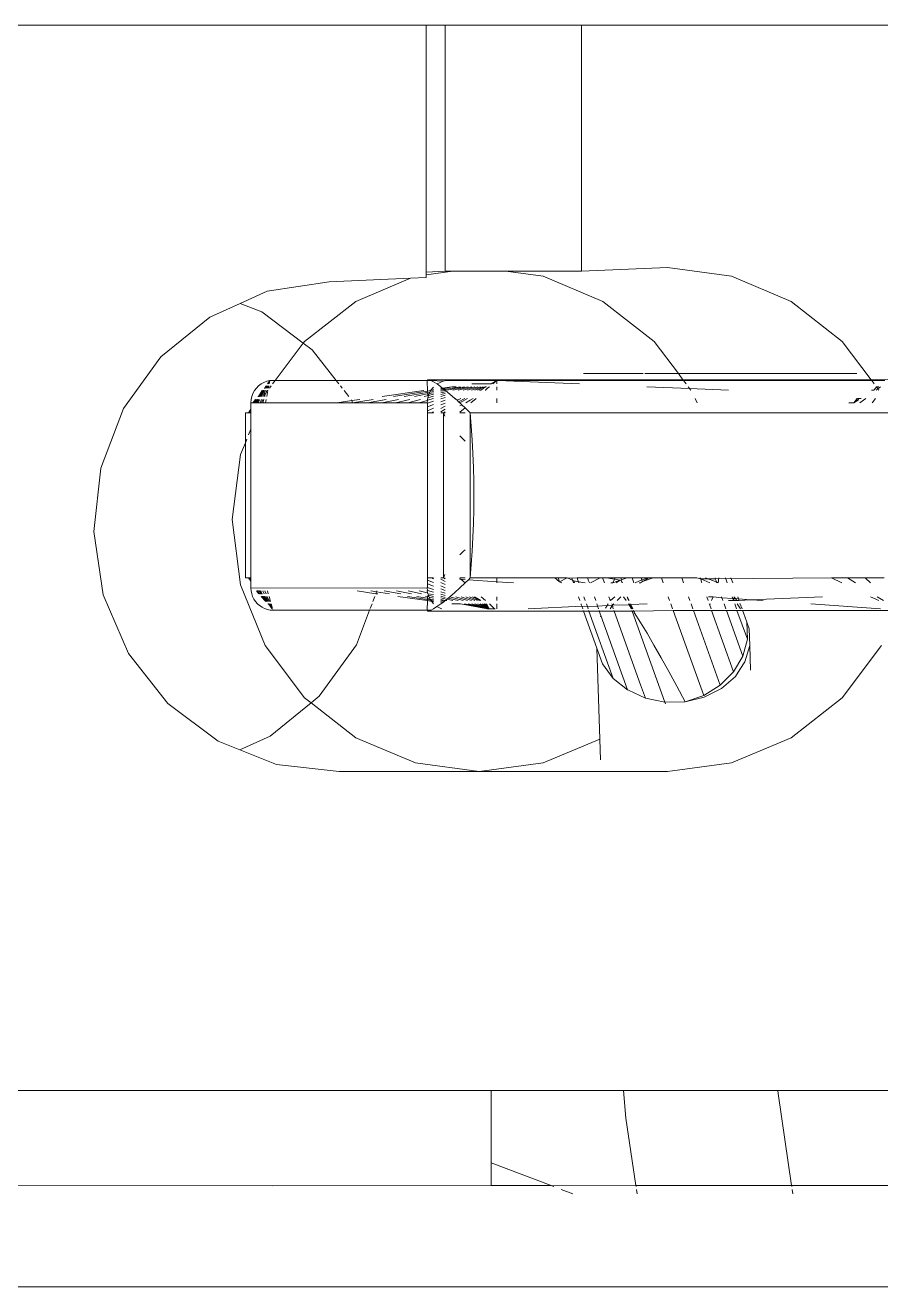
# Model space of a CAD drawing. Header units: millimetres. Extents: x 1448174 to 1599581, y -224422 to -106989.
# Drawn here: x 1467251.3 to 1467307.8, y -126941.1 to -126857.8 of the extents above; entities that cross this region are included whole.
import ezdxf

# ---------------------------------------------------------------- set-up
doc = ezdxf.new("R2010")
doc.units = ezdxf.units.MM
doc.header["$LTSCALE"] = 600
doc.header["$MEASUREMENT"] = 0
doc.layers.add('furniture', color=30, linetype='Continuous', lineweight=9)

msp = doc.modelspace()

# ---------------------------------------------------------------- linework, layer by layer
at = {"layer": 'furniture'}
for p, q in [((1467277.8011, -126857.8169), (1467222.9826, -126857.8169)), ((1467277.8011, -126857.8169), (1467279.0532, -126857.8169)), ((1467277.8011, -126874.1189), (1467277.8011, -126857.8169)), ((1467279.0532, -126874.0671), (1467279.0532, -126857.8169)), ((1467288.0455, -126857.8169), (1467279.0532, -126857.8169)), ((1467288.0455, -126874.0671), (1467288.0455, -126857.8169)), ((1467288.0455, -126857.8169), (1467331.9995, -126857.8169)), ((1467277.8011, -126874.1189), (1467279.0532, -126874.0671)), ((1467277.8011, -126874.3017), (1467279.5489, -126874.0671)), ((1467277.8011, -126874.3017), (1467277.8011, -126874.1189)), ((1467277.8011, -126874.4916), (1467277.8011, -126874.3017)), ((1467279.5489, -126874.0671), (1467279.0532, -126874.0671)), ((1467283.0616, -126874.0671), (1467279.5489, -126874.0671)), ((1467283.0616, -126874.0671), (1467285.529, -126874.3983)), ((1467288.0455, -126874.0671), (1467283.0616, -126874.0671)), ((1467288.0455, -126874.0671), (1467293.7358, -126873.8313)), ((1467293.7358, -126873.8313), (1467297.9596, -126874.3983)), ((1467267.2956, -126875.3941), (1467271.3909, -126874.7572)), ((1467271.3909, -126874.7572), (1467276.7584, -126874.5348)), ((1467273.1455, -126876.0609), (1467276.7584, -126874.5348)), ((1467276.7584, -126874.5348), (1467277.8011, -126874.4916)), ((1467285.529, -126874.3983), (1467289.465, -126876.0609)), ((1467297.9596, -126874.3983), (1467301.8955, -126876.0609)), ((1467265.5109, -126876.1919), (1467267.2956, -126875.3941)), ((1467263.5016, -126877.0902), (1467265.5109, -126876.1919)), ((1467265.5109, -126876.1919), (1467266.9365, -126876.7596)), ((1467266.9365, -126876.7596), (1467269.6812, -126878.818)), ((1467269.7657, -126878.7058), (1467273.1455, -126876.0609)), ((1467289.465, -126876.0609), (1467292.8448, -126878.7058)), ((1467301.8955, -126876.0609), (1467305.2754, -126878.7058)), ((1467260.2672, -126879.7298), (1467263.5016, -126877.0902)), ((1467267.8229, -126881.2878), (1467269.6812, -126878.818)), ((1467269.6812, -126878.818), (1467269.7657, -126878.7058)), ((1467269.6812, -126878.818), (1467270.2738, -126879.2624)), ((1467270.2738, -126879.2624), (1467271.8629, -126881.2873)), ((1467292.8448, -126878.7058), (1467294.4538, -126880.8124)), ((1467305.2754, -126878.7058), (1467307.1754, -126881.231)), ((1467257.813, -126883.1333), (1467260.2672, -126879.7298)), ((1467292.1344, -126880.8123), (1467288.1921, -126880.8124)), ((1467292.2361, -126880.8124), (1467294.4538, -126880.8124)), ((1467294.4538, -126880.8124), (1467306.2465, -126880.8123)), ((1467294.4538, -126880.8124), (1467294.7449, -126881.2311)), ((1467266.58, -126881.7867), (1467266.455, -126881.955)), ((1467266.7275, -126881.6378), (1467266.58, -126881.7867)), ((1467266.8946, -126881.5114), (1467266.7275, -126881.6378)), ((1467267.0779, -126881.4101), (1467266.8946, -126881.5114)), ((1467267.2737, -126881.3357), (1467267.0779, -126881.4101)), ((1467267.0965, -126881.7867), (1467267.1487, -126881.7867)), ((1467267.1487, -126881.7867), (1467267.2731, -126881.6378)), ((1467267.1487, -126881.7867), (1467267.2382, -126881.6378)), ((1467267.1487, -126881.7867), (1467267.2108, -126881.6378)), ((1467267.1855, -126881.7867), (1467267.2731, -126881.6378)), ((1467267.26, -126881.7867), (1467267.3254, -126881.6378)), ((1467267.478, -126881.29), (1467267.2737, -126881.3357)), ((1467267.3079, -126881.5114), (1467267.478, -126881.29)), ((1467267.3175, -126881.7867), (1467267.3656, -126881.6378)), ((1467267.3476, -126881.5114), (1467267.478, -126881.29)), ((1467267.3808, -126881.5114), (1467267.478, -126881.29)), ((1467267.4103, -126881.6378), (1467267.3814, -126881.7866)), ((1467267.478, -126881.29), (1467267.4349, -126881.5114)), ((1467267.4475, -126881.7866), (1467267.5595, -126881.6378)), ((1467267.478, -126881.29), (1467267.6867, -126881.2738)), ((1467267.8229, -126881.2878), (1467267.478, -126881.29)), ((1467267.6546, -126881.5114), (1467267.8229, -126881.2878)), ((1467267.6867, -126881.2738), (1467267.8956, -126881.2873)), ((1467267.8956, -126881.2873), (1467267.8229, -126881.2878)), ((1467267.8956, -126881.2873), (1467271.8629, -126881.2873)), ((1467271.8629, -126881.2873), (1467277.8591, -126881.2873)), ((1467271.8629, -126881.2873), (1467272.0386, -126881.5112)), ((1467272.1378, -126881.6376), (1467272.2546, -126881.7865)), ((1467277.8591, -126881.2873), (1467277.8925, -126881.2343)), ((1467277.8591, -126881.2873), (1467277.8925, -126881.9884)), ((1467277.8925, -126881.2343), (1467277.9764, -126881.2311)), ((1467278.1089, -126881.2776), (1467277.8925, -126881.2873)), ((1467277.9764, -126881.2311), (1467278.1089, -126881.2776)), ((1467294.7449, -126881.2311), (1467277.9764, -126881.2311)), ((1467278.1089, -126881.2776), (1467278.287, -126881.3725)), ((1467278.9098, -126881.3353), (1467278.1089, -126881.2776)), ((1467278.2161, -126881.7863), (1467278.1427, -126881.885)), ((1467278.287, -126881.7147), (1467278.2161, -126881.7863)), ((1467278.287, -126881.3725), (1467278.5307, -126881.511)), ((1467278.714, -126881.4096), (1467278.5307, -126881.511)), ((1467278.5307, -126881.511), (1467278.7627, -126881.6982)), ((1467278.9098, -126881.3353), (1467278.714, -126881.4096)), ((1467278.7627, -126881.6982), (1467278.8727, -126881.7838)), ((1467278.7627, -126881.7991), (1467278.8727, -126881.7838)), ((1467278.7627, -126881.8547), (1467278.9305, -126881.8289)), ((1467278.8727, -126881.7838), (1467279.4905, -126881.6982)), ((1467278.8727, -126881.7838), (1467278.9305, -126881.8289)), ((1467279.1141, -126881.2896), (1467278.9098, -126881.3353)), ((1467278.9305, -126881.8289), (1467279.4905, -126881.6982)), ((1467278.9305, -126881.8289), (1467278.997, -126881.8806)), ((1467278.997, -126881.8806), (1467280.0602, -126881.6982)), ((1467279.1141, -126881.2896), (1467282.4547, -126881.2873)), ((1467279.1684, -126881.9215), (1467280.3256, -126881.6982)), ((1467279.4905, -126881.6982), (1467279.781, -126881.6982)), ((1467279.5535, -126881.9215), (1467280.5752, -126881.6982)), ((1467279.9107, -126881.9215), (1467280.8066, -126881.6982)), ((1467280.237, -126881.9215), (1467281.018, -126881.6982)), ((1467280.5296, -126881.9215), (1467281.2075, -126881.6982)), ((1467280.786, -126881.9215), (1467281.3737, -126881.6982)), ((1467282.0821, -126881.5138), (1467280.8208, -126881.5138)), ((1467281.0041, -126881.9215), (1467281.5149, -126881.6982)), ((1467281.1819, -126881.9215), (1467281.6301, -126881.6982)), ((1467281.4113, -126881.9215), (1467281.7183, -126881.6982)), ((1467281.7183, -126881.6982), (1467281.7787, -126881.6982)), ((1467281.8758, -126881.7725), (1467281.7211, -126881.9215)), ((1467281.967, -126881.6982), (1467281.8758, -126881.7725)), ((1467282.0821, -126881.5138), (1467282.4547, -126881.2873)), ((1467282.4547, -126881.2873), (1467282.1918, -126881.5138)), ((1467282.4547, -126881.2873), (1467282.4547, -126881.5137)), ((1467282.5067, -126881.2894), (1467282.4547, -126881.2873)), ((1467282.4547, -126881.6982), (1467282.4547, -126881.9215)), ((1467282.5067, -126881.2894), (1467294.7872, -126881.2872)), ((1467287.9174, -126881.5137), (1467282.5067, -126881.2894)), ((1467295.1843, -126881.815), (1467292.3652, -126881.6981)), ((1467307.1754, -126881.231), (1467294.7449, -126881.2311)), ((1467294.7449, -126881.2311), (1467294.7872, -126881.2872)), ((1467294.7872, -126881.2872), (1467307.2177, -126881.2871)), ((1467294.7872, -126881.2872), (1467294.9576, -126881.5137)), ((1467295.0964, -126881.6981), (1467295.1843, -126881.815)), ((1467297.7521, -126881.9214), (1467295.1843, -126881.815)), ((1467295.1843, -126881.815), (1467295.2644, -126881.9215)), ((1467320.4389, -126881.1966), (1467307.1754, -126881.231)), ((1467307.1754, -126881.231), (1467307.2177, -126881.2871)), ((1467307.2177, -126881.2871), (1467308.0791, -126881.2871)), ((1467307.2177, -126881.2871), (1467307.3881, -126881.5136)), ((1467307.3504, -126881.9214), (1467307.5001, -126881.7724)), ((1467307.5001, -126881.7724), (1467307.5268, -126881.6981)), ((1467307.6272, -126881.8315), (1467307.5139, -126881.9214)), ((1467307.6894, -126881.6981), (1467307.5268, -126881.6981)), ((1467307.6272, -126881.8315), (1467307.5268, -126881.6981)), ((1467307.7954, -126881.6981), (1467307.6272, -126881.8315)), ((1467307.6272, -126881.8315), (1467307.6949, -126881.9214)), ((1467266.2378, -126882.5412), (1467266.223, -126882.7505)), ((1467266.2821, -126882.3361), (1467266.2378, -126882.5412)), ((1467266.355, -126882.1394), (1467266.2821, -126882.3361)), ((1467266.455, -126881.955), (1467266.355, -126882.1394)), ((1467266.3562, -126882.7505), (1467266.517, -126882.5412)), ((1467266.4294, -126882.7505), (1467266.5797, -126882.5412)), ((1467266.4712, -126882.7505), (1467266.6155, -126882.5412)), ((1467266.5098, -126882.7505), (1467266.6486, -126882.5412)), ((1467266.5673, -126882.7505), (1467266.6979, -126882.5412)), ((1467266.6178, -126882.7505), (1467266.7411, -126882.5412)), ((1467266.6745, -126882.3361), (1467266.7269, -126882.3361)), ((1467266.69, -126882.7505), (1467266.8029, -126882.5412)), ((1467266.7269, -126882.3361), (1467267.0005, -126881.955)), ((1467266.7269, -126882.3361), (1467266.9672, -126881.955)), ((1467266.7569, -126882.3361), (1467267.0372, -126881.955)), ((1467266.7845, -126882.3361), (1467267.0372, -126881.955)), ((1467266.8257, -126882.3361), (1467267.0372, -126881.955)), ((1467266.8371, -126882.7505), (1467266.9289, -126882.5412)), ((1467266.8619, -126882.3361), (1467267.0863, -126881.955)), ((1467266.9136, -126882.3361), (1467267.1192, -126881.955)), ((1467266.9293, -126882.7505), (1467267.0144, -126882.5412)), ((1467267.006, -126882.7505), (1467267.0736, -126882.5412)), ((1467267.0189, -126882.3361), (1467267.1862, -126881.955)), ((1467267.0372, -126881.955), (1467267.0863, -126881.955)), ((1467267.0977, -126882.3361), (1467267.1722, -126882.1526)), ((1467267.1399, -126882.3361), (1467267.1722, -126882.1526)), ((1467267.1722, -126882.1526), (1467267.2196, -126882.0896)), ((1467267.2346, -126882.5412), (1467267.1938, -126882.7505)), ((1467267.2196, -126882.0896), (1467267.2631, -126881.955)), ((1467267.2631, -126881.955), (1467267.3209, -126881.955)), ((1467267.3486, -126881.955), (1467267.2745, -126882.3361)), ((1467271.9006, -126882.7503), (1467272.8828, -126882.6142)), ((1467272.3867, -126881.9548), (1467272.6857, -126882.3359)), ((1467272.8623, -126882.5608), (1467272.8828, -126882.6142)), ((1467272.8828, -126882.6142), (1467273.4109, -126882.541)), ((1467272.8828, -126882.6142), (1467272.9352, -126882.7503)), ((1467272.9352, -126882.7503), (1467274.2975, -126882.5409)), ((1467273.9293, -126882.7503), (1467275.1493, -126882.5409)), ((1467274.8746, -126882.7502), (1467275.9594, -126882.5409)), ((1467274.8908, -126882.3358), (1467277.6407, -126881.9546)), ((1467275.6322, -126882.3358), (1467277.8591, -126881.9935)), ((1467275.7631, -126882.7502), (1467276.7207, -126882.5408)), ((1467276.3447, -126882.3358), (1467277.8591, -126882.0759)), ((1467276.5872, -126882.7502), (1467277.4268, -126882.5408)), ((1467277.0222, -126882.3357), (1467277.8591, -126882.1742)), ((1467277.3398, -126882.7501), (1467277.8591, -126882.6016)), ((1467277.659, -126882.3357), (1467277.8591, -126882.292)), ((1467277.8925, -126881.9884), (1467277.8591, -126882.0759)), ((1467277.8591, -126882.0759), (1467277.8925, -126882.1678)), ((1467277.8925, -126882.5921), (1467277.8591, -126882.7501)), ((1467277.8994, -126882.423), (1467277.8739, -126882.5408)), ((1467277.8739, -126882.5408), (1467277.8925, -126882.5921)), ((1467277.8925, -126881.9884), (1467278.0911, -126881.9546)), ((1467277.8925, -126882.0702), (1467278.0424, -126882.0444)), ((1467277.8925, -126882.1678), (1467277.9911, -126882.139)), ((1467277.8925, -126882.1678), (1467277.9411, -126882.274)), ((1467277.8925, -126882.2847), (1467277.9411, -126882.274)), ((1467277.8925, -126882.5921), (1467278.287, -126882.4792)), ((1467277.8925, -126882.7904), (1467278.287, -126882.6604)), ((1467277.8994, -126882.423), (1467278.287, -126882.3263)), ((1467277.9183, -126882.3357), (1467277.8994, -126882.423)), ((1467277.9411, -126882.274), (1467277.9183, -126882.3357)), ((1467277.9911, -126882.139), (1467277.9411, -126882.274)), ((1467277.9411, -126882.274), (1467278.287, -126882.1984)), ((1467278.0424, -126882.0444), (1467277.9911, -126882.139)), ((1467277.9911, -126882.139), (1467278.287, -126882.0916)), ((1467278.0911, -126881.9546), (1467278.0424, -126882.0444)), ((1467278.0424, -126882.0444), (1467278.287, -126882.0025)), ((1467278.1427, -126881.885), (1467278.0911, -126881.9546)), ((1467278.0911, -126881.9546), (1467278.287, -126881.9278)), ((1467278.1427, -126881.885), (1467278.287, -126881.865)), ((1467278.7627, -126881.9208), (1467278.997, -126881.8806)), ((1467278.7627, -126881.9998), (1467279.072, -126881.9401)), ((1467278.7627, -126882.0944), (1467279.0495, -126882.0317)), ((1467278.7627, -126882.2078), (1467279.0495, -126882.1362)), ((1467278.7627, -126882.3432), (1467279.0495, -126882.2612)), ((1467278.7627, -126882.5037), (1467279.0495, -126882.4092)), ((1467278.7627, -126882.6906), (1467279.0495, -126882.5816)), ((1467278.997, -126881.8806), (1467279.0495, -126881.9215)), ((1467279.0495, -126881.9215), (1467279.072, -126881.9401)), ((1467279.072, -126881.9401), (1467279.3604, -126882.1787)), ((1467279.3604, -126882.1787), (1467279.6885, -126882.4639)), ((1467279.6885, -126882.4967), (1467279.7635, -126882.4639)), ((1467279.6885, -126882.4639), (1467279.8319, -126882.5943)), ((1467279.8319, -126882.5943), (1467280.0934, -126882.4639)), ((1467279.8319, -126882.5943), (1467279.9387, -126882.6912)), ((1467279.9387, -126882.6912), (1467280.3459, -126882.4639)), ((1467280.0214, -126882.7664), (1467280.5189, -126882.4639)), ((1467280.7096, -126882.5881), (1467280.4166, -126882.7596)), ((1467280.9065, -126882.4639), (1467280.7096, -126882.5881)), ((1467280.7389, -126882.7707), (1467281.0937, -126882.4639)), ((1467281.318, -126881.9215), (1467281.4113, -126881.9215)), ((1467281.7211, -126881.9215), (1467281.6819, -126881.9215)), ((1467282.4547, -126882.4639), (1467282.4547, -126882.7707)), ((1467295.5647, -126882.4639), (1467295.6893, -126882.7706)), ((1467306.0409, -126882.7595), (1467306.3115, -126882.4638)), ((1467306.0409, -126882.7595), (1467306.2482, -126882.4638)), ((1467306.0409, -126882.7595), (1467306.3339, -126882.588)), ((1467306.3115, -126882.4638), (1467306.3682, -126882.4638)), ((1467306.3339, -126882.588), (1467306.3682, -126882.4638)), ((1467306.3682, -126882.4638), (1467306.5309, -126882.4638)), ((1467306.8305, -126882.4638), (1467306.4441, -126882.7706)), ((1467307.2, -126881.9214), (1467307.3063, -126881.9214)), ((1467307.2342, -126881.9214), (1467307.3063, -126881.9214)), ((1467307.4723, -126882.4638), (1467307.2531, -126882.7705)), ((1467307.3063, -126881.9214), (1467307.3504, -126881.9214)), ((1467256.3062, -126887.0685), (1467257.813, -126883.1333)), ((1467265.8537, -126883.4209), (1467265.8537, -126885.3986)), ((1467266.0654, -126883.4209), (1467265.8537, -126883.4209)), ((1467266.0654, -126883.4209), (1467266.223, -126883.1832)), ((1467266.0654, -126883.4209), (1467266.1494, -126883.4209)), ((1467266.1494, -126883.4209), (1467266.223, -126883.3028)), ((1467266.223, -126883.4209), (1467266.1494, -126883.4209)), ((1467266.223, -126882.7505), (1467266.3562, -126882.7505)), ((1467266.223, -126882.7505), (1467266.223, -126882.9955)), ((1467266.223, -126882.9955), (1467266.223, -126882.9562)), ((1467266.223, -126883.1832), (1467266.223, -126882.9955)), ((1467266.223, -126883.1832), (1467266.223, -126883.3028)), ((1467266.223, -126883.3028), (1467266.223, -126883.4209)), ((1467266.223, -126883.4209), (1467266.223, -126884.4896)), ((1467266.3562, -126882.7505), (1467266.4294, -126882.7505)), ((1467266.4294, -126882.7505), (1467266.4712, -126882.7505)), ((1467266.4712, -126882.7505), (1467266.5098, -126882.7505)), ((1467266.5098, -126882.7505), (1467266.5673, -126882.7505)), ((1467266.5673, -126882.7505), (1467266.6178, -126882.7505)), ((1467266.6178, -126882.7505), (1467266.69, -126882.7505)), ((1467266.69, -126882.7505), (1467266.8371, -126882.7505)), ((1467266.8371, -126882.7505), (1467266.9293, -126882.7505)), ((1467266.9293, -126882.7505), (1467267.006, -126882.7505)), ((1467267.006, -126882.7505), (1467267.1938, -126882.7505)), ((1467267.1938, -126882.7505), (1467271.9006, -126882.7503)), ((1467271.9006, -126882.7503), (1467272.9352, -126882.7503)), ((1467272.9352, -126882.7503), (1467273.9293, -126882.7503)), ((1467273.9293, -126882.7503), (1467274.8746, -126882.7502)), ((1467274.8746, -126882.7502), (1467275.7631, -126882.7502)), ((1467275.7631, -126882.7502), (1467276.5872, -126882.7502)), ((1467276.5872, -126882.7502), (1467277.3398, -126882.7501)), ((1467277.3398, -126882.7501), (1467277.8591, -126882.7501)), ((1467277.8591, -126882.7501), (1467277.8925, -126882.7904)), ((1467277.8925, -126882.7904), (1467277.8925, -126883.0213)), ((1467277.8925, -126883.0213), (1467278.287, -126882.8714)), ((1467277.8925, -126883.0213), (1467277.8925, -126883.282)), ((1467277.8925, -126883.282), (1467278.287, -126883.1095)), ((1467277.8925, -126883.282), (1467277.8925, -126883.4209)), ((1467278.1731, -126883.4209), (1467277.8925, -126883.4209)), ((1467277.8925, -126883.4209), (1467277.8926, -126894.3255)), ((1467278.1731, -126883.4209), (1467278.287, -126883.3641)), ((1467278.287, -126883.4209), (1467278.1731, -126883.4209)), ((1467278.7627, -126882.9015), (1467279.0495, -126882.7761)), ((1467278.7627, -126883.1271), (1467279.0495, -126882.9841)), ((1467278.7627, -126883.3474), (1467279.0495, -126883.1873)), ((1467278.9446, -126883.4209), (1467278.7627, -126883.4209)), ((1467278.9446, -126883.4209), (1467279.0495, -126883.3571)), ((1467278.9446, -126883.4209), (1467279.0495, -126883.4209)), ((1467278.9446, -126894.3256), (1467278.9446, -126883.4209)), ((1467278.9446, -126883.4209), (1467279.0388, -126883.6426)), ((1467279.9387, -126882.6912), (1467280.0214, -126882.7664)), ((1467280.0214, -126882.7664), (1467280.1605, -126882.8978)), ((1467280.123, -126882.918), (1467280.0261, -126882.9659)), ((1467280.0261, -126883.3869), (1467280.3665, -126883.0927)), ((1467280.0261, -126883.4209), (1467280.3657, -126883.4209)), ((1467280.1605, -126882.8978), (1467280.123, -126882.918)), ((1467280.1605, -126882.8978), (1467280.3665, -126883.0927)), ((1467280.3665, -126883.0927), (1467280.6995, -126883.4204)), ((1467280.6995, -126883.4204), (1467280.6991, -126894.3256)), ((1467334.6159, -126883.4202), (1467280.6995, -126883.4204)), ((1467280.6995, -126883.4204), (1467280.7756, -126884.3014)), ((1467305.7099, -126882.7706), (1467305.9792, -126882.7706)), ((1467305.9792, -126882.7706), (1467306.0409, -126882.7595)), ((1467280.7756, -126884.3014), (1467280.8382, -126885.1975)), ((1467265.8537, -126885.3986), (1467265.9481, -126885.1663)), ((1467266.0655, -126884.8774), (1467266.223, -126884.4896)), ((1467266.223, -126884.4896), (1467266.223, -126894.3255)), ((1467280.0262, -126884.9354), (1467280.265, -126885.1845)), ((1467265.5419, -126886.1665), (1467265.8537, -126885.3986)), ((1467265.8537, -126885.3986), (1467265.8538, -126894.3255)), ((1467280.265, -126885.1845), (1467280.3657, -126885.2817)), ((1467280.8382, -126885.1975), (1467280.8871, -126886.1056)), ((1467264.9858, -126890.4739), (1467265.5419, -126886.1665)), ((1467280.8871, -126886.1056), (1467280.9222, -126887.0229)), ((1467255.8495, -126891.2674), (1467256.3062, -126887.0685)), ((1467280.9222, -126887.0229), (1467280.9433, -126887.9463)), ((1467280.9433, -126887.9463), (1467280.9503, -126888.8727)), ((1467280.9503, -126888.8727), (1467280.9433, -126889.7992)), ((1467280.9433, -126889.7992), (1467280.9222, -126890.7225)), ((1467265.5419, -126894.7813), (1467264.9858, -126890.4739)), ((1467280.9222, -126890.7225), (1467280.8872, -126891.6398)), ((1467256.474, -126895.4437), (1467255.8495, -126891.2674)), ((1467280.8872, -126891.6398), (1467280.8383, -126892.548)), ((1467280.0262, -126892.8111), (1467280.2651, -126892.562)), ((1467280.2651, -126892.562), (1467280.3658, -126892.4648)), ((1467280.8383, -126892.548), (1467280.7757, -126893.4441)), ((1467280.7757, -126893.4441), (1467280.6991, -126894.3256)), ((1467266.0655, -126894.3255), (1467265.8538, -126894.3255)), ((1467266.1494, -126894.3255), (1467266.0655, -126894.3255)), ((1467266.223, -126894.5328), (1467266.0655, -126894.3255)), ((1467266.223, -126894.3255), (1467266.1494, -126894.3255)), ((1467266.223, -126894.4277), (1467266.1494, -126894.3255)), ((1467266.223, -126894.4277), (1467266.223, -126894.3255)), ((1467278.1732, -126894.3255), (1467277.8926, -126894.3255)), ((1467277.8926, -126894.3255), (1467277.8926, -126894.4644)), ((1467278.2871, -126894.3255), (1467278.1732, -126894.3255)), ((1467278.2871, -126894.3823), (1467278.1732, -126894.3255)), ((1467278.9446, -126894.3256), (1467278.7628, -126894.3256)), ((1467278.9446, -126894.3256), (1467279.0389, -126894.1038)), ((1467279.0496, -126894.3893), (1467278.9446, -126894.3256)), ((1467279.0496, -126894.333), (1467278.9446, -126894.3256)), ((1467280.3658, -126894.3251), (1467280.0262, -126894.3251)), ((1467280.6991, -126894.3256), (1467280.5811, -126894.4417)), ((1467282.4548, -126894.3251), (1467280.6991, -126894.3256)), ((1467286.2897, -126894.325), (1467282.4548, -126894.3251)), ((1467282.4548, -126894.3251), (1467282.4548, -126894.5747)), ((1467286.601, -126894.5796), (1467286.2897, -126894.325)), ((1467286.5096, -126894.325), (1467286.2897, -126894.325)), ((1467286.601, -126894.5796), (1467286.5096, -126894.325)), ((1467287.1151, -126894.325), (1467286.5096, -126894.325)), ((1467287.1151, -126894.325), (1467286.601, -126894.5796)), ((1467287.4575, -126894.4813), (1467287.1151, -126894.325)), ((1467287.4044, -126894.3335), (1467287.1151, -126894.325)), ((1467287.764, -126894.325), (1467287.4044, -126894.3335)), ((1467287.4575, -126894.4813), (1467287.4044, -126894.3335)), ((1467287.808, -126894.4752), (1467287.764, -126894.325)), ((1467288.4609, -126894.325), (1467287.764, -126894.325)), ((1467288.4985, -126894.4737), (1467288.4609, -126894.325)), ((1467289.2955, -126894.325), (1467288.4609, -126894.325)), ((1467288.6524, -126894.6535), (1467289.2955, -126894.325)), ((1467289.4448, -126894.325), (1467289.2955, -126894.325)), ((1467289.5627, -126894.6535), (1467289.4448, -126894.325)), ((1467289.7149, -126894.325), (1467289.4448, -126894.325)), ((1467290.6146, -126894.4759), (1467289.7149, -126894.325)), ((1467290.6485, -126894.325), (1467289.7149, -126894.325)), ((1467290.2663, -126894.325), (1467290.1293, -126894.6421)), ((1467290.693, -126894.4491), (1467290.6485, -126894.325)), ((1467291.0555, -126894.325), (1467290.6485, -126894.325)), ((1467291.0555, -126894.325), (1467290.693, -126894.4491)), ((1467291.3999, -126894.325), (1467291.0555, -126894.325)), ((1467291.5178, -126894.6535), (1467291.3999, -126894.325)), ((1467291.9895, -126894.325), (1467291.3999, -126894.325)), ((1467292.0277, -126894.4447), (1467291.9895, -126894.325)), ((1467292.5141, -126894.325), (1467291.9895, -126894.325)), ((1467292.0277, -126894.4447), (1467292.5141, -126894.325)), ((1467292.0729, -126894.5705), (1467292.7918, -126894.325)), ((1467292.5141, -126894.325), (1467292.0729, -126894.5705)), ((1467292.7918, -126894.325), (1467292.5141, -126894.325)), ((1467293.3354, -126894.325), (1467292.7918, -126894.325)), ((1467293.4533, -126894.6535), (1467293.3354, -126894.325)), ((1467294.6738, -126894.325), (1467293.3354, -126894.325)), ((1467294.7917, -126894.6535), (1467294.6738, -126894.325)), ((1467295.6701, -126894.325), (1467294.6738, -126894.325)), ((1467295.6701, -126894.325), (1467295.924, -126894.3774)), ((1467295.924, -126894.3774), (1467295.8749, -126894.325)), ((1467296.2493, -126894.325), (1467296.9835, -126894.6105)), ((1467296.8785, -126894.3851), (1467296.8809, -126894.325)), ((1467304.569, -126894.3254), (1467296.8785, -126894.3851)), ((1467297.1275, -126894.325), (1467297.0851, -126894.6535)), ((1467297.6709, -126894.6535), (1467297.553, -126894.325)), ((1467298.0368, -126894.6535), (1467297.9189, -126894.325)), ((1467304.569, -126894.3254), (1467305.6249, -126894.3254)), ((1467305.2504, -126894.6534), (1467304.569, -126894.3254)), ((1467305.6249, -126894.3254), (1467306.144, -126894.6534)), ((1467305.6249, -126894.3254), (1467306.7886, -126894.3254)), ((1467306.7886, -126894.3254), (1467307.1288, -126894.6534)), ((1467306.7886, -126894.3254), (1467308.05, -126894.3254)), ((1467267.1722, -126898.7952), (1467265.5419, -126894.7813)), ((1467266.223, -126894.5328), (1467266.223, -126894.4277)), ((1467266.223, -126894.5328), (1467266.223, -126894.9917)), ((1467266.223, -126894.9917), (1467277.8591, -126894.9913)), ((1467266.223, -126894.9917), (1467266.2356, -126895.1832)), ((1467277.8926, -126894.956), (1467277.8591, -126894.9913)), ((1467277.8591, -126894.9913), (1467277.8926, -126895.1543)), ((1467277.8926, -126895.1543), (1467277.8717, -126895.1828)), ((1467278.2871, -126894.6369), (1467277.8926, -126894.4644)), ((1467277.8926, -126894.4644), (1467277.8926, -126894.725)), ((1467278.2871, -126894.875), (1467277.8926, -126894.725)), ((1467277.8926, -126894.725), (1467277.8926, -126894.956)), ((1467278.2871, -126895.0859), (1467277.8926, -126894.956)), ((1467278.2871, -126895.2671), (1467277.8926, -126895.1543)), ((1467279.0496, -126894.5591), (1467278.7628, -126894.3991)), ((1467279.0496, -126894.7622), (1467278.7628, -126894.6193)), ((1467279.0496, -126894.9702), (1467278.7628, -126894.8448)), ((1467279.0496, -126895.1647), (1467278.7628, -126895.0558)), ((1467280.0262, -126894.9748), (1467279.6886, -126895.2815)), ((1467280.0262, -126894.3586), (1467280.0262, -126894.4023)), ((1467280.0812, -126894.4062), (1467280.0262, -126894.4023)), ((1467280.3672, -126894.6536), (1467280.0262, -126894.9748)), ((1467280.3658, -126894.4264), (1467280.0812, -126894.4062)), ((1467280.0812, -126894.4062), (1467280.3672, -126894.6536)), ((1467280.5811, -126894.4417), (1467280.3672, -126894.6536)), ((1467282.4548, -126894.5747), (1467280.5811, -126894.4417)), ((1467283.5656, -126894.6535), (1467282.4548, -126894.5747)), ((1467282.4548, -126894.5747), (1467282.4548, -126894.6535)), ((1467286.7638, -126894.6535), (1467286.601, -126894.5796)), ((1467287.5547, -126894.5256), (1467287.4575, -126894.4813)), ((1467287.5193, -126894.6535), (1467287.4575, -126894.4813)), ((1467287.5547, -126894.5256), (1467287.6006, -126894.6535)), ((1467287.8547, -126894.5775), (1467287.5547, -126894.5256)), ((1467287.8547, -126894.5775), (1467287.808, -126894.4752)), ((1467287.8819, -126894.6535), (1467287.8547, -126894.5775)), ((1467288.294, -126894.6535), (1467287.8547, -126894.5775)), ((1467288.5789, -126894.6535), (1467288.4985, -126894.4737)), ((1467290.1293, -126894.6421), (1467289.9871, -126894.6535)), ((1467290.6146, -126894.4759), (1467290.1293, -126894.6421)), ((1467290.6146, -126894.4759), (1467290.3462, -126894.6535)), ((1467290.6726, -126894.4857), (1467290.6146, -126894.4759)), ((1467290.6726, -126894.4857), (1467290.693, -126894.4491)), ((1467290.7328, -126894.6535), (1467290.6726, -126894.4857)), ((1467290.7664, -126894.6535), (1467290.6726, -126894.4857)), ((1467292.0277, -126894.4447), (1467291.5911, -126894.6535)), ((1467291.9388, -126894.6535), (1467291.851, -126894.6535)), ((1467291.9388, -126894.6535), (1467292.0729, -126894.5705)), ((1467292.0729, -126894.5705), (1467292.0277, -126894.4447)), ((1467295.924, -126894.3774), (1467296.5268, -126894.6535)), ((1467295.9746, -126894.6026), (1467295.924, -126894.3774)), ((1467296.8785, -126894.3851), (1467295.924, -126894.3774)), ((1467295.9928, -126894.6535), (1467295.9746, -126894.6026)), ((1467296.9835, -126894.6105), (1467296.8785, -126894.3851)), ((1467296.9749, -126894.6535), (1467296.9835, -126894.6105)), ((1467296.9835, -126894.6105), (1467297.0415, -126894.6535)), ((1467258.1371, -126899.3129), (1467256.474, -126895.4437)), ((1467266.2356, -126895.1832), (1467266.2729, -126895.3715)), ((1467266.2729, -126895.3715), (1467266.3345, -126895.5532)), ((1467266.3345, -126895.5532), (1467266.4191, -126895.7254)), ((1467266.4191, -126895.7254), (1467266.5255, -126895.8849)), ((1467266.5255, -126895.8849), (1467266.6518, -126896.0293)), ((1467266.7524, -126895.3714), (1467266.5907, -126895.1832)), ((1467266.6836, -126895.1832), (1467266.6243, -126895.1832)), ((1467266.7811, -126895.3714), (1467266.6836, -126895.1832)), ((1467266.7675, -126895.1832), (1467266.7173, -126895.1832)), ((1467266.9031, -126895.3714), (1467266.7675, -126895.1832)), ((1467266.8603, -126895.3714), (1467266.7675, -126895.1832)), ((1467266.8316, -126895.3714), (1467266.7811, -126895.3714)), ((1467266.8115, -126895.1832), (1467266.9406, -126895.3714)), ((1467266.9406, -126895.3714), (1467266.8745, -126895.1832)), ((1467267.2087, -126895.8849), (1467266.9033, -126895.5532)), ((1467266.9745, -126895.5532), (1467266.9324, -126895.5532)), ((1467266.9943, -126895.3714), (1467266.9406, -126895.3714)), ((1467267.2087, -126895.8849), (1467266.9745, -126895.5532)), ((1467267.0341, -126895.5532), (1467266.9745, -126895.5532)), ((1467267.1037, -126895.3714), (1467267.0028, -126895.1832)), ((1467267.2731, -126895.8849), (1467267.0341, -126895.5532)), ((1467267.0653, -126895.5532), (1467267.2731, -126895.8849)), ((1467267.3213, -126895.8849), (1467267.11, -126895.5532)), ((1467267.2293, -126895.3714), (1467267.1502, -126895.1832)), ((1467267.379, -126895.8849), (1467267.2011, -126895.5532)), ((1467267.4453, -126895.8849), (1467267.3058, -126895.5532)), ((1467267.3691, -126895.3714), (1467267.3141, -126895.1832)), ((1467267.5191, -126895.8849), (1467267.4221, -126895.5532)), ((1467274.4765, -126895.3712), (1467273.2493, -126895.183)), ((1467274.5265, -126895.2406), (1467274.1513, -126895.1829)), ((1467274.4069, -126895.5529), (1467274.2798, -126895.8847)), ((1467274.5265, -126895.2406), (1467274.4765, -126895.3712)), ((1467274.6071, -126895.3712), (1467274.4765, -126895.3712)), ((1467274.5485, -126895.1829), (1467274.5265, -126895.2406)), ((1467275.3761, -126895.3711), (1467274.5265, -126895.2406)), ((1467276.1151, -126895.3711), (1467275.0182, -126895.1829)), ((1467276.8178, -126895.3711), (1467275.8425, -126895.1829)), ((1467277.8592, -126895.8219), (1467275.918, -126895.5529)), ((1467277.8592, -126895.7527), (1467276.5585, -126895.5529)), ((1467277.4783, -126895.3711), (1467276.6173, -126895.1828)), ((1467277.8592, -126895.6704), (1467277.1741, -126895.5528)), ((1467277.8591, -126895.3133), (1467277.336, -126895.1828)), ((1467277.8592, -126895.5721), (1467277.7594, -126895.5528)), ((1467277.8926, -126895.8266), (1467277.8592, -126896.4587)), ((1467277.8717, -126895.1828), (1467277.8926, -126895.2882)), ((1467277.8926, -126895.2882), (1467277.8926, -126895.3216)), ((1467277.8926, -126895.3216), (1467277.909, -126895.3711)), ((1467277.9435, -126895.4728), (1467277.8926, -126895.5785)), ((1467277.9706, -126895.5528), (1467277.8926, -126895.5785)), ((1467277.8926, -126895.5785), (1467277.8926, -126895.6761)), ((1467278.0553, -126895.7249), (1467277.8926, -126895.6761)), ((1467277.8926, -126895.6761), (1467277.8926, -126895.7579)), ((1467278.0983, -126895.7895), (1467277.8926, -126895.7579)), ((1467277.8926, -126895.7579), (1467277.8926, -126895.8266)), ((1467278.1616, -126895.8845), (1467277.8926, -126895.8266)), ((1467277.909, -126895.3711), (1467277.9435, -126895.4728)), ((1467278.2871, -126895.4199), (1467277.909, -126895.3711)), ((1467278.2871, -126895.5479), (1467277.9435, -126895.4728)), ((1467277.9435, -126895.4728), (1467277.9706, -126895.5528)), ((1467277.9706, -126895.5528), (1467277.9927, -126895.5978)), ((1467277.9927, -126895.5978), (1467278.0553, -126895.7249)), ((1467278.2871, -126895.6547), (1467277.9927, -126895.5978)), ((1467278.2871, -126895.7438), (1467278.0553, -126895.7249)), ((1467278.0553, -126895.7249), (1467278.0983, -126895.7895)), ((1467278.2871, -126895.8185), (1467278.0983, -126895.7895)), ((1467278.1616, -126895.8845), (1467278.0983, -126895.7895)), ((1467278.2871, -126895.8813), (1467278.1616, -126895.8845)), ((1467278.1616, -126895.8845), (1467278.2871, -126896.028)), ((1467279.0496, -126895.3371), (1467278.7628, -126895.2426)), ((1467279.0496, -126895.4851), (1467278.7628, -126895.4031)), ((1467279.0496, -126895.61), (1467278.7628, -126895.5385)), ((1467279.0496, -126895.7146), (1467278.7628, -126895.6519)), ((1467279.0496, -126895.824), (1467278.7628, -126895.7465)), ((1467278.9963, -126895.8655), (1467278.7628, -126895.8254)), ((1467278.9298, -126895.9173), (1467278.7628, -126895.8916)), ((1467278.8719, -126895.9623), (1467278.7628, -126895.9472)), ((1467278.8719, -126895.9623), (1467278.7628, -126896.0473)), ((1467278.9298, -126895.9173), (1467278.8719, -126895.9623)), ((1467278.9963, -126895.8655), (1467278.9298, -126895.9173)), ((1467279.0496, -126895.824), (1467278.9963, -126895.8655)), ((1467279.1542, -126895.7374), (1467279.0496, -126895.824)), ((1467279.1645, -126895.824), (1467279.0496, -126895.824)), ((1467279.2483, -126895.6596), (1467279.1542, -126895.7374)), ((1467279.5501, -126895.824), (1467279.1542, -126895.7374)), ((1467279.354, -126895.5722), (1467279.2483, -126895.6596)), ((1467279.9077, -126895.824), (1467279.2483, -126895.6596)), ((1467279.6886, -126895.2815), (1467279.354, -126895.5722)), ((1467280.2344, -126895.824), (1467279.354, -126895.5722)), ((1467280.5274, -126895.824), (1467279.7466, -126895.5668)), ((1467280.7841, -126895.824), (1467280.1073, -126895.5668)), ((1467281.0024, -126895.824), (1467280.414, -126895.5668)), ((1467281.1804, -126895.824), (1467280.6642, -126895.5668)), ((1467281.3167, -126895.824), (1467280.8557, -126895.5668)), ((1467281.41, -126895.824), (1467280.9868, -126895.5668)), ((1467281.4232, -126895.5667), (1467281.7206, -126895.824)), ((1467282.4548, -126895.5667), (1467282.4548, -126895.824)), ((1467287.9429, -126895.8239), (1467287.8506, -126895.5667)), ((1467288.3021, -126895.8239), (1467288.2098, -126895.5667)), ((1467288.9991, -126895.8239), (1467288.9067, -126895.5667)), ((1467289.864, -126895.5667), (1467289.931, -126895.7534)), ((1467289.931, -126895.7534), (1467289.9782, -126895.8107)), ((1467289.9782, -126895.8107), (1467290.2568, -126895.5667)), ((1467290.4055, -126895.8239), (1467290.6618, -126895.5667)), ((1467291.0089, -126895.8239), (1467290.8307, -126895.5667)), ((1467291.153, -126895.8239), (1467291.0607, -126895.5667)), ((1467291.196, -126895.8239), (1467291.0607, -126895.5667)), ((1467293.8735, -126895.8239), (1467293.7812, -126895.5667)), ((1467295.2119, -126895.8239), (1467295.1195, -126895.5667)), ((1467296.413, -126895.8239), (1467296.3207, -126895.5667)), ((1467296.7496, -126895.5667), (1467296.4313, -126895.5667)), ((1467296.7496, -126895.5667), (1467296.6452, -126895.8239)), ((1467297.3255, -126895.6301), (1467296.7496, -126895.5667)), ((1467297.3255, -126895.6301), (1467297.3027, -126895.5667)), ((1467297.3951, -126895.8239), (1467297.3255, -126895.6301)), ((1467298.0554, -126895.6791), (1467297.3255, -126895.6301)), ((1467298.0911, -126895.8239), (1467297.7651, -126895.8239)), ((1467298.0554, -126895.6791), (1467297.9988, -126895.5667)), ((1467298.0326, -126895.6609), (1467298.0554, -126895.6791)), ((1467298.0554, -126895.6791), (1467298.1616, -126895.8239)), ((1467298.0911, -126895.8239), (1467298.0554, -126895.6791)), ((1467298.2131, -126895.6931), (1467298.0554, -126895.6791)), ((1467298.1616, -126895.8239), (1467298.0911, -126895.8239)), ((1467298.118, -126895.5667), (1467298.2131, -126895.6931)), ((1467298.3114, -126895.8239), (1467298.1616, -126895.8239)), ((1467298.4198, -126895.7078), (1467298.2131, -126895.6931)), ((1467298.2131, -126895.6931), (1467298.3114, -126895.8239)), ((1467298.4614, -126895.8239), (1467298.3114, -126895.8239)), ((1467298.4198, -126895.7078), (1467298.3691, -126895.5667)), ((1467299.2105, -126895.7639), (1467298.4198, -126895.7078)), ((1467298.4614, -126895.8239), (1467298.4198, -126895.7078)), ((1467299.2105, -126895.7639), (1467298.4614, -126895.8239)), ((1467303.9667, -126895.5666), (1467299.2105, -126895.7639)), ((1467300.055, -126895.8239), (1467299.2105, -126895.7639)), ((1467307.682, -126895.8238), (1467307.1477, -126895.5666)), ((1467307.5893, -126895.5666), (1467307.9963, -126895.8238)), ((1467266.6518, -126896.0293), (1467266.7957, -126896.1558)), ((1467266.7957, -126896.1558), (1467266.9549, -126896.2624)), ((1467266.9549, -126896.2624), (1467267.1266, -126896.3473)), ((1467267.1266, -126896.3473), (1467267.3079, -126896.409)), ((1467267.3079, -126896.409), (1467267.4957, -126896.4465)), ((1467267.3771, -126896.0292), (1467267.3289, -126896.0292)), ((1467267.6269, -126896.3473), (1467267.3771, -126896.0292)), ((1467267.5938, -126896.3473), (1467267.3771, -126896.0292)), ((1467267.6269, -126896.3473), (1467267.4131, -126896.0292)), ((1467267.6269, -126896.3473), (1467267.4564, -126896.0292)), ((1467267.6868, -126896.459), (1467267.4957, -126896.4465)), ((1467267.6269, -126896.3473), (1467267.506, -126896.0292)), ((1467267.6542, -126896.3473), (1467267.5612, -126896.0292)), ((1467267.6868, -126896.459), (1467267.66, -126896.409)), ((1467267.6868, -126896.459), (1467274.06, -126896.4588)), ((1467274.06, -126896.4588), (1467273.1864, -126898.7405)), ((1467274.0792, -126896.4088), (1467274.06, -126896.4588)), ((1467274.06, -126896.4588), (1467277.8592, -126896.4587)), ((1467274.2246, -126896.029), (1467274.1028, -126896.3471)), ((1467277.8926, -126896.5113), (1467277.8592, -126896.4587)), ((1467277.8926, -126896.4587), (1467278.1265, -126896.4587)), ((1467277.9765, -126896.5144), (1467277.8926, -126896.5113)), ((1467278.1265, -126896.4587), (1467277.9765, -126896.5144)), ((1467277.9765, -126896.5144), (1467288.1874, -126896.5143)), ((1467278.2871, -126896.373), (1467278.1265, -126896.4587)), ((1467278.5067, -126896.2056), (1467278.2871, -126896.373)), ((1467278.7628, -126896.0473), (1467278.5067, -126896.2056)), ((1467278.5067, -126896.2056), (1467278.591, -126896.262)), ((1467278.591, -126896.262), (1467278.7627, -126896.3469)), ((1467278.7627, -126896.3469), (1467278.8395, -126896.373)), ((1467279.4851, -126896.0473), (1467280.0559, -126896.0473)), ((1467281.8348, -126896.373), (1467280.0559, -126896.0473)), ((1467281.8348, -126896.373), (1467280.3218, -126896.0473)), ((1467281.8348, -126896.373), (1467280.5718, -126896.0473)), ((1467281.8348, -126896.373), (1467280.8036, -126896.0473)), ((1467281.8348, -126896.373), (1467281.0154, -126896.0473)), ((1467281.8348, -126896.373), (1467281.2053, -126896.0473)), ((1467281.8348, -126896.373), (1467281.3717, -126896.0473)), ((1467281.8348, -126896.373), (1467281.5133, -126896.0473)), ((1467281.8956, -126896.373), (1467281.6287, -126896.0473)), ((1467281.954, -126896.373), (1467281.717, -126896.0473)), ((1467281.954, -126896.373), (1467281.7775, -126896.0473)), ((1467281.8956, -126896.373), (1467281.8348, -126896.373)), ((1467281.954, -126896.373), (1467281.8956, -126896.373)), ((1467282.3134, -126896.373), (1467281.954, -126896.373)), ((1467281.9788, -126896.0473), (1467282.3134, -126896.373)), ((1467282.3134, -126896.373), (1467282.3554, -126896.373)), ((1467282.4548, -126896.0473), (1467282.4548, -126896.373)), ((1467288.068, -126896.1818), (1467284.527, -126896.373)), ((1467288.0414, -126896.0984), (1467288.0231, -126896.0473)), ((1467288.068, -126896.1818), (1467288.0414, -126896.0984)), ((1467288.4399, -126896.2076), (1467288.068, -126896.1818)), ((1467288.1366, -126896.373), (1467288.068, -126896.1818)), ((1467288.1874, -126896.5143), (1467288.1707, -126896.4679)), ((1467288.1874, -126896.5143), (1467288.5401, -126896.5143)), ((1467289.0663, -126898.9625), (1467288.1874, -126896.5143)), ((1467288.4399, -126896.2076), (1467288.3823, -126896.0473)), ((1467289.1121, -126896.1828), (1467288.4399, -126896.2076)), ((1467288.4893, -126896.373), (1467288.4399, -126896.2076)), ((1467288.5401, -126896.5143), (1467288.5234, -126896.4679)), ((1467288.5401, -126896.5143), (1467289.2311, -126896.5143)), ((1467288.5401, -126896.5143), (1467290.1365, -126900.961)), ((1467289.0635, -126896.0473), (1467289.1121, -126896.1828)), ((1467289.7522, -126896.1563), (1467289.1121, -126896.1828)), ((1467289.1804, -126896.373), (1467289.1121, -126896.1828)), ((1467289.2311, -126896.5143), (1467289.2145, -126896.4679)), ((1467289.336, -126896.8063), (1467289.2311, -126896.5143)), ((1467289.2311, -126896.5143), (1467290.2042, -126896.5143)), ((1467289.3119, -126896.8894), (1467289.336, -126896.8063)), ((1467289.336, -126896.8063), (1467291.1003, -126901.7207)), ((1467289.6452, -126896.3199), (1467289.7522, -126896.1563)), ((1467289.7522, -126896.1563), (1467289.8235, -126896.0473)), ((1467290.0948, -126896.1357), (1467289.7522, -126896.1563)), ((1467289.9549, -126896.373), (1467290.0948, -126896.1357)), ((1467290.0948, -126896.1357), (1467290.0631, -126896.0473)), ((1467290.0948, -126896.1357), (1467290.1829, -126896.0473)), ((1467291.1909, -126896.0966), (1467290.0948, -126896.1357)), ((1467290.0948, -126896.1357), (1467290.1535, -126896.373)), ((1467290.1875, -126896.4679), (1467290.2042, -126896.5143)), ((1467290.2042, -126896.5143), (1467291.4009, -126896.5143)), ((1467290.2042, -126896.5143), (1467291.9539, -126901.3879)), ((1467291.1909, -126896.0966), (1467291.1625, -126896.0473)), ((1467291.25, -126896.0941), (1467291.1909, -126896.0966)), ((1467291.3502, -126896.373), (1467291.1909, -126896.0966)), ((1467291.25, -126896.0941), (1467291.2332, -126896.0473)), ((1467291.3113, -126896.0916), (1467291.25, -126896.0941)), ((1467291.3502, -126896.373), (1467291.25, -126896.0941)), ((1467291.4373, -126896.373), (1467291.25, -126896.0941)), ((1467291.3113, -126896.0916), (1467291.2914, -126896.0473)), ((1467292.3799, -126896.0473), (1467291.3113, -126896.0916)), ((1467291.4373, -126896.373), (1467291.3113, -126896.0916)), ((1467291.4009, -126896.5143), (1467291.3842, -126896.4679)), ((1467291.4009, -126896.5143), (1467293.5603, -126902.5289)), ((1467291.4009, -126896.5143), (1467291.5177, -126896.5143)), ((1467291.5177, -126896.5143), (1467291.46, -126896.4679)), ((1467291.5177, -126896.5143), (1467291.4913, -126896.4679)), ((1467291.5177, -126896.5143), (1467294.1047, -126896.4679)), ((1467291.5615, -126896.5915), (1467291.5177, -126896.5143)), ((1467291.531, -126896.6079), (1467291.5177, -126896.5143)), ((1467291.9436, -126897.2638), (1467291.531, -126896.6079)), ((1467293.9537, -126896.0473), (1467294.0706, -126896.373)), ((1467294.1047, -126896.4679), (1467295.4431, -126896.4679)), ((1467294.1047, -126896.4679), (1467296.1223, -126902.0877)), ((1467295.409, -126896.373), (1467295.2921, -126896.0473)), ((1467295.4431, -126896.4679), (1467296.6442, -126896.4679)), ((1467295.4431, -126896.4679), (1467297.2174, -126901.4101)), ((1467296.5219, -126896.1273), (1467296.4932, -126896.0472)), ((1467296.5544, -126896.0472), (1467296.5219, -126896.1273)), ((1467296.6101, -126896.3729), (1467296.5219, -126896.1273)), ((1467296.6442, -126896.4679), (1467297.6263, -126896.4679)), ((1467296.6442, -126896.4679), (1467298.0999, -126900.5226)), ((1467297.4753, -126896.0472), (1467297.5922, -126896.3729)), ((1467297.6263, -126896.4679), (1467298.3223, -126896.4679)), ((1467297.6263, -126896.4679), (1467298.7097, -126899.4856)), ((1467298.2882, -126896.3729), (1467298.1713, -126896.0472)), ((1467298.3223, -126896.4679), (1467298.6915, -126896.4679)), ((1467298.3223, -126896.4679), (1467299.0051, -126898.3698)), ((1467298.3253, -126896.0472), (1467298.5641, -126896.3729)), ((1467298.4794, -126896.0472), (1467298.5416, -126896.0472)), ((1467298.5667, -126896.1294), (1467298.5416, -126896.0472)), ((1467298.5667, -126896.1294), (1467298.5679, -126896.1648)), ((1467298.5984, -126896.2054), (1467298.5679, -126896.1648)), ((1467298.5984, -126896.2054), (1467298.6578, -126896.3729)), ((1467298.6915, -126896.4679), (1467308.8141, -126896.4678)), ((1467298.6915, -126896.4679), (1467298.708, -126896.5143)), ((1467298.708, -126896.5143), (1467298.7493, -126896.6256)), ((1467298.7493, -126896.6256), (1467298.9692, -126897.2505)), ((1467307.7905, -126896.3729), (1467303.2018, -126896.0472)), ((1467292.379, -126897.983), (1467291.9436, -126897.2638)), ((1467298.9692, -126897.2505), (1467299.0051, -126898.3698)), ((1467298.9692, -126897.2505), (1467299.126, -126897.6873)), ((1467292.837, -126898.7649), (1467292.379, -126897.983)), ((1467299.0051, -126898.3698), (1467298.7097, -126899.4856)), ((1467299.126, -126897.6873), (1467299.1597, -126898.8004)), ((1467260.7256, -126902.6113), (1467258.1371, -126899.3129)), ((1467269.7657, -126902.242), (1467267.1722, -126898.7952)), ((1467273.1864, -126898.7405), (1467270.7322, -126902.1439)), ((1467289.2662, -126904.9708), (1467289.0663, -126898.9625)), ((1467289.4427, -126900.011), (1467289.0663, -126898.9625)), ((1467293.3174, -126899.609), (1467292.837, -126898.7649)), ((1467299.1597, -126898.8004), (1467298.8486, -126899.8725)), ((1467299.2172, -126900.4118), (1467299.1597, -126898.8004)), ((1467307.8688, -126898.7952), (1467305.2754, -126902.242)), ((1467290.1365, -126900.961), (1467289.4427, -126900.011)), ((1467293.8198, -126900.5148), (1467293.3174, -126899.609)), ((1467298.7097, -126899.4856), (1467298.0999, -126900.5226)), ((1467298.8486, -126899.8725), (1467298.5199, -126900.3727)), ((1467291.1003, -126901.7207), (1467290.1365, -126900.961)), ((1467293.8198, -126900.5148), (1467294.3438, -126901.4818)), ((1467298.0999, -126900.5226), (1467297.2174, -126901.4101)), ((1467298.2135, -126900.839), (1467297.2979, -126901.6342)), ((1467298.5199, -126900.3727), (1467298.2135, -126900.839)), ((1467291.1492, -126901.7428), (1467291.1003, -126901.7207)), ((1467292.2726, -126902.2627), (1467291.1492, -126901.7428)), ((1467291.9539, -126901.3879), (1467292.2726, -126902.2627)), ((1467294.3438, -126901.4818), (1467294.8892, -126902.5091)), ((1467297.2174, -126901.4101), (1467296.1223, -126902.0877)), ((1467297.2979, -126901.6342), (1467296.164, -126902.2039)), ((1467264.0629, -126905.1141), (1467260.7256, -126902.6113)), ((1467270.1977, -126902.5801), (1467267.4978, -126904.7836)), ((1467270.1977, -126902.5801), (1467269.7657, -126902.242)), ((1467270.7322, -126902.1439), (1467270.1977, -126902.5801)), ((1467273.1455, -126904.8868), (1467270.1977, -126902.5801)), ((1467293.5603, -126902.5289), (1467292.2726, -126902.2627)), ((1467294.8892, -126902.5091), (1467293.5603, -126902.5289)), ((1467293.6021, -126902.6457), (1467293.5603, -126902.5289)), ((1467296.1223, -126902.0877), (1467294.8892, -126902.5091)), ((1467296.164, -126902.2039), (1467294.8892, -126902.5091)), ((1467305.2754, -126902.242), (1467301.8955, -126904.8868)), ((1467265.4885, -126905.6818), (1467264.0629, -126905.1141)), ((1467267.4978, -126904.7836), (1467265.4885, -126905.6818)), ((1467277.0815, -126906.5494), (1467273.1455, -126904.8868)), ((1467289.2662, -126904.9708), (1467285.529, -126906.5494)), ((1467289.3115, -126906.3328), (1467289.2662, -126904.9708)), ((1467301.8955, -126904.8868), (1467297.9596, -126906.5494)), ((1467267.9217, -126906.6508), (1467265.4885, -126905.6818)), ((1467272.0391, -126907.1165), (1467267.9217, -126906.6508)), ((1467281.3053, -126907.1165), (1467277.0815, -126906.5494)), ((1467285.529, -126906.5494), (1467281.3053, -126907.1165)), ((1467297.9596, -126906.5494), (1467293.7358, -126907.1165)), ((1467272.0391, -126907.1165), (1467281.3053, -126907.1165)), ((1467293.7358, -126907.1165), (1467281.3053, -126907.1165)), ((1467282.0947, -126928.175), (1467222.9826, -126928.175)), ((1467282.0958, -126932.9603), (1467282.0947, -126928.175)), ((1467290.8218, -126928.175), (1467282.0947, -126928.175)), ((1467290.9883, -126930.0143), (1467290.8218, -126928.175)), ((1467301.0123, -126928.175), (1467290.8218, -126928.175)), ((1467301.0317, -126928.3884), (1467301.0123, -126928.175)), ((1467331.9995, -126928.175), (1467301.0123, -126928.175)), ((1467301.9306, -126934.4649), (1467301.0317, -126928.3884)), ((1467291.6467, -126934.4649), (1467290.9883, -126930.0143)), ((1467282.0962, -126934.4649), (1467282.0958, -126932.9603)), ((1467286.052, -126934.4649), (1467282.0958, -126932.9603)), ((1467244.9221, -126934.4649), (1467267.6695, -126934.4818)), ((1467267.6695, -126934.4818), (1467282.0962, -126934.4649)), ((1467282.0962, -126934.4649), (1467286.052, -126934.4649)), ((1467286.0965, -126934.4818), (1467286.052, -126934.4649)), ((1467286.0965, -126934.4818), (1467291.6467, -126934.4649)), ((1467286.2362, -126934.535), (1467286.0965, -126934.4818)), ((1467287.4706, -126935.0045), (1467286.7117, -126934.7159)), ((1467291.6571, -126934.535), (1467291.6467, -126934.4649)), ((1467291.6467, -126934.4649), (1467301.9306, -126934.4649)), ((1467291.7265, -126935.0045), (1467291.6838, -126934.7159)), ((1467301.9409, -126934.535), (1467301.9306, -126934.4649)), ((1467301.9306, -126934.4649), (1467386.2772, -126934.4818)), ((1467302.0104, -126935.0045), (1467301.9677, -126934.7159)), ((1467165.0903, -126941.1498), (1467482.4137, -126941.1498))]:
    msp.add_line(p, q, dxfattribs=at)

doc.saveas('drawing.dxf')
